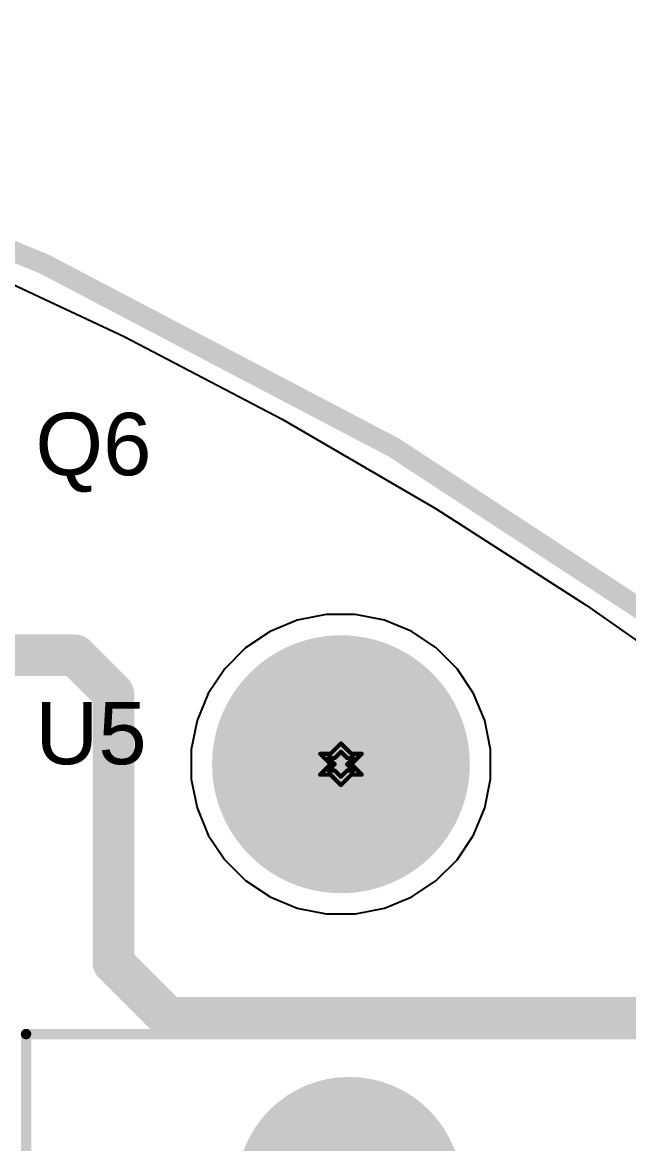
# Model space of a CAD drawing. Header units: inches. Extents: x 29 to 267, y 155 to 337.
# Drawn here: x 110.97 to 118.38, y 261.91 to 275.61 of the extents above; entities that cross this region are included whole.
import ezdxf

# ---------------------------------------------------------------- set-up
doc = ezdxf.new("R2010")
doc.units = ezdxf.units.IN
for name, color, linetype in [('Board Outline', 216, 'Continuous'), ('Bottom Layer', 5, 'Continuous'), ('Bottom Solder', 6, 'Continuous'), ('Drill Drawing', 1, 'Continuous'), ('Multi-Layer', 9, 'Continuous'), ('Pad Holes', 156, 'Continuous'), ('Top Layer', 1, 'Continuous'), ('Top Overlay', 2, 'Continuous'), ('Top Solder', 216, 'Continuous')]:
    doc.layers.add(name, color=color, linetype=linetype)
doc.styles.add('Arial', font='', dxfattribs={"height": 0.2})
doc.styles.get('Arial').set_extended_font_data('Arial')

# ---------------------------------------------------------------- blocks, each defined once
blk = doc.blocks.new('BK_92_72')
at = {"layer": 'Bottom Layer'}
h = blk.add_hatch(color=5, dxfattribs=at)
edge = h.paths.add_edge_path()
edge.add_arc((0, 3.81), 1.275, 0, 360)
h = blk.add_hatch(color=5, dxfattribs=at)
edge = h.paths.add_edge_path()
edge.add_arc((0, -3.81), 1.275, 0, 360)
at = {"layer": 'Bottom Solder'}
h = blk.add_hatch(color=6, dxfattribs=at)
edge = h.paths.add_edge_path()
edge.add_arc((0, 3.81), 1.377, 0, 360)
h = blk.add_hatch(color=6, dxfattribs=at)
edge = h.paths.add_edge_path()
edge.add_arc((0, -3.81), 1.377, 0, 360)
at = {"layer": 'Multi-Layer'}
h = blk.add_hatch(color=9, dxfattribs=at)
edge = h.paths.add_edge_path()
edge.add_arc((0, 3.81), 1.275, 0, 360)
h = blk.add_hatch(color=9, dxfattribs=at)
edge = h.paths.add_edge_path()
edge.add_arc((0, -3.81), 1.275, 0, 360)
at = {"layer": 'Pad Holes'}
h = blk.add_hatch(color=7, dxfattribs=at)
edge = h.paths.add_edge_path()
edge.add_arc((0, 3.81), 0.85, 0, 360)
h = blk.add_hatch(color=7, dxfattribs=at)
edge = h.paths.add_edge_path()
edge.add_arc((0, -3.81), 0.85, 0, 360)
at = {"layer": 'Top Layer'}
h = blk.add_hatch(color=1, dxfattribs=at)
edge = h.paths.add_edge_path()
edge.add_arc((0, 3.81), 1.275, 0, 360)
h = blk.add_hatch(color=1, dxfattribs=at)
edge = h.paths.add_edge_path()
edge.add_arc((0, -3.81), 1.275, 0, 360)
at = {"layer": 'Top Solder'}
h = blk.add_hatch(color=216, dxfattribs=at)
edge = h.paths.add_edge_path()
edge.add_arc((0, 3.81), 1.377, 0, 360)
h = blk.add_hatch(color=216, dxfattribs=at)
edge = h.paths.add_edge_path()
edge.add_arc((0, -3.81), 1.377, 0, 360)
at = {"layer": 'Top Overlay'}
for points in [[(-3.95, 5.71, 0.127, 0.127, 0), (3.95, 5.71, 0.127, 0.127, 0)], [(-3.95, 2.59, 0.127, 0.127, 0), (-3.95, 5.71, 0.127, 0.127, 0)], [(3.95, 2.59, 0.127, 0.127, 0), (3.95, 5.71, 0.127, 0.127, 0)], [(-6.73, -3.81, 0.127, 0.127, 0), (-6.73, 2.59, 0.127, 0.127, 0)], [(-6.73, 2.59, 0.127, 0.127, 0), (-3.95, 2.59, 0.127, 0.127, 0)], [(3.95, 2.59, 0.127, 0.127, 0), (6.73, 2.59, 0.127, 0.127, 0)], [(6.73, -3.81, 0.127, 0.127, 0), (6.73, 2.59, 0.127, 0.127, 0)], [(-6.73, -3.81, 0.127, 0.127, 0), (-1.7, -3.81, 0.127, 0.127, 0)], [(1.7, -3.81, 0.127, 0.127, 0), (6.73, -3.81, 0.127, 0.127, 0)]]:
    blk.add_lwpolyline(points, format="xyseb", dxfattribs=at)
for points in [[(-3.982, 5.71, 0.0635, 0.0635, 1), (-3.918, 5.71, 0.0635, 0.0635, 1)], [(-3.982, 5.71, 0.0635, 0.0635, 1), (-3.918, 5.71, 0.0635, 0.0635, 1)], [(3.918, 5.71, 0.0635, 0.0635, 1), (3.982, 5.71, 0.0635, 0.0635, 1)], [(3.918, 5.71, 0.0635, 0.0635, 1), (3.982, 5.71, 0.0635, 0.0635, 1)], [(-6.762, 2.59, 0.0635, 0.0635, 1), (-6.698, 2.59, 0.0635, 0.0635, 1)], [(-6.762, 2.59, 0.0635, 0.0635, 1), (-6.698, 2.59, 0.0635, 0.0635, 1)], [(-3.982, 2.59, 0.0635, 0.0635, 1), (-3.918, 2.59, 0.0635, 0.0635, 1)], [(-3.982, 2.59, 0.0635, 0.0635, 1), (-3.918, 2.59, 0.0635, 0.0635, 1)], [(3.918, 2.59, 0.0635, 0.0635, 1), (3.982, 2.59, 0.0635, 0.0635, 1)], [(3.918, 2.59, 0.0635, 0.0635, 1), (3.982, 2.59, 0.0635, 0.0635, 1)], [(6.698, 2.59, 0.0635, 0.0635, 1), (6.762, 2.59, 0.0635, 0.0635, 1)], [(6.698, 2.59, 0.0635, 0.0635, 1), (6.762, 2.59, 0.0635, 0.0635, 1)], [(-6.762, -3.81, 0.0635, 0.0635, 1), (-6.698, -3.81, 0.0635, 0.0635, 1)], [(-6.762, -3.81, 0.0635, 0.0635, 1), (-6.698, -3.81, 0.0635, 0.0635, 1)], [(-1.732, -3.81, 0.0635, 0.0635, 1), (-1.668, -3.81, 0.0635, 0.0635, 1)], [(1.668, -3.81, 0.0635, 0.0635, 1), (1.732, -3.81, 0.0635, 0.0635, 1)], [(6.698, -3.81, 0.0635, 0.0635, 1), (6.762, -3.81, 0.0635, 0.0635, 1)], [(6.698, -3.81, 0.0635, 0.0635, 1), (6.762, -3.81, 0.0635, 0.0635, 1)]]:
    blk.add_lwpolyline(points, format="xyseb", close=True, dxfattribs=at)

msp = doc.modelspace()

# ---------------------------------------------------------------- hatches: boundary and pattern name
at = {"layer": 'Bottom Solder'}
h = msp.add_hatch(color=6, dxfattribs=at)
edge = h.paths.add_edge_path()
edge.add_arc((114.859, 266.548), 0.102, 0, 360)
at = {"layer": 'Pad Holes'}
h = msp.add_hatch(color=7, dxfattribs=at)
edge = h.paths.add_edge_path()
edge.add_arc((114.859, 266.548), 1.575, 0, 360)
at = {"layer": 'Top Solder'}
h = msp.add_hatch(color=216, dxfattribs=at)
edge = h.paths.add_edge_path()
edge.add_arc((114.859, 266.548), 0.102, 0, 360)

# ---------------------------------------------------------------- linework, layer by layer
at = {"layer": 'Board Outline'}
msp.add_lwpolyline([(55.145, 191.491, 0.254, 0.254, -2.452185), (125.145, 191.491, 0.254, 0.254, 0)], format="xyseb", dxfattribs=at)
at = {"layer": 'Bottom Layer'}
for p, q in [((110.238, 272.695), (112.21, 271.771)), ((112.21, 271.771), (114.139, 270.761)), ((114.139, 270.761), (116.022, 269.668)), ((116.022, 269.668), (117.855, 268.493)), ((117.855, 268.493), (119.635, 267.239)), ((114.325, 268.306), (113.992, 268.168)), ((114.679, 268.377), (114.325, 268.306)), ((115.039, 268.377), (114.679, 268.377)), ((115.392, 268.306), (115.039, 268.377)), ((115.725, 268.168), (115.392, 268.306)), ((113.992, 268.168), (113.693, 267.968)), ((116.025, 267.968), (115.725, 268.168)), ((113.693, 267.968), (113.438, 267.714)), ((116.279, 267.714), (116.025, 267.968)), ((113.438, 267.714), (113.238, 267.414)), ((116.48, 267.414), (116.279, 267.714)), ((113.238, 267.414), (113.1, 267.081)), ((116.618, 267.081), (116.48, 267.414)), ((113.1, 267.081), (113.03, 266.728)), ((116.688, 266.728), (116.618, 267.081)), ((113.03, 266.728), (113.03, 266.367)), ((116.688, 266.367), (116.688, 266.728)), ((113.03, 266.367), (113.1, 266.014)), ((116.618, 266.014), (116.688, 266.367)), ((113.1, 266.014), (113.238, 265.681)), ((116.48, 265.681), (116.618, 266.014)), ((113.238, 265.681), (113.438, 265.382)), ((116.279, 265.382), (116.48, 265.681)), ((113.438, 265.382), (113.693, 265.127)), ((116.025, 265.127), (116.279, 265.382)), ((113.693, 265.127), (113.992, 264.927)), ((115.725, 264.927), (116.025, 265.127)), ((113.992, 264.927), (114.325, 264.789)), ((115.392, 264.789), (115.725, 264.927)), ((114.325, 264.789), (114.679, 264.719)), ((114.679, 264.719), (115.039, 264.719)), ((115.039, 264.719), (115.392, 264.789))]:
    msp.add_line(p, q, dxfattribs=at)
at = {"layer": 'Drill Drawing'}
for points in [[(114.732, 266.675, 0.0508, 0.0508, 0), (114.859, 266.802, 0.0508, 0.0508, 0)], [(114.859, 266.802, 0.0508, 0.0508, 0), (114.986, 266.675, 0.0508, 0.0508, 0)], [(114.605, 266.675, 0.0508, 0.0508, 0), (114.732, 266.548, 0.0508, 0.0508, 0)], [(114.605, 266.675, 0.0508, 0.0508, 0), (114.732, 266.675, 0.0508, 0.0508, 0)], [(114.706, 266.624, 0.0508, 0.0508, 0), (114.783, 266.548, 0.0508, 0.0508, 0)], [(114.706, 266.624, 0.0508, 0.0508, 0), (114.783, 266.624, 0.0508, 0.0508, 0)], [(114.783, 266.624, 0.0508, 0.0508, 0), (114.859, 266.7, 0.0508, 0.0508, 0)], [(114.859, 266.7, 0.0508, 0.0508, 0), (114.935, 266.624, 0.0508, 0.0508, 0)], [(114.935, 266.624, 0.0508, 0.0508, 0), (115.011, 266.624, 0.0508, 0.0508, 0)], [(114.935, 266.548, 0.0508, 0.0508, 0), (115.011, 266.624, 0.0508, 0.0508, 0)], [(114.986, 266.675, 0.0508, 0.0508, 0), (115.113, 266.675, 0.0508, 0.0508, 0)], [(114.986, 266.548, 0.0508, 0.0508, 0), (115.113, 266.675, 0.0508, 0.0508, 0)], [(114.605, 266.421, 0.0508, 0.0508, 0), (114.732, 266.548, 0.0508, 0.0508, 0)], [(114.706, 266.471, 0.0508, 0.0508, 0), (114.783, 266.548, 0.0508, 0.0508, 0)], [(114.706, 266.471, 0.0508, 0.0508, 0), (114.783, 266.471, 0.0508, 0.0508, 0)], [(114.783, 266.471, 0.0508, 0.0508, 0), (114.859, 266.395, 0.0508, 0.0508, 0)], [(114.859, 266.395, 0.0508, 0.0508, 0), (114.935, 266.471, 0.0508, 0.0508, 0)], [(114.935, 266.548, 0.0508, 0.0508, 0), (115.011, 266.471, 0.0508, 0.0508, 0)], [(114.935, 266.471, 0.0508, 0.0508, 0), (115.011, 266.471, 0.0508, 0.0508, 0)], [(114.986, 266.548, 0.0508, 0.0508, 0), (115.113, 266.421, 0.0508, 0.0508, 0)], [(114.605, 266.421, 0.0508, 0.0508, 0), (114.732, 266.421, 0.0508, 0.0508, 0)], [(114.732, 266.421, 0.0508, 0.0508, 0), (114.859, 266.294, 0.0508, 0.0508, 0)], [(114.859, 266.294, 0.0508, 0.0508, 0), (114.986, 266.421, 0.0508, 0.0508, 0)], [(114.986, 266.421, 0.0508, 0.0508, 0), (115.113, 266.421, 0.0508, 0.0508, 0)]]:
    msp.add_lwpolyline(points, format="xyseb", dxfattribs=at)
for points in [[(114.846, 266.802, 0.0254, 0.0254, 1), (114.871, 266.802, 0.0254, 0.0254, 1)], [(114.846, 266.802, 0.0254, 0.0254, 1), (114.871, 266.802, 0.0254, 0.0254, 1)], [(114.592, 266.675, 0.0254, 0.0254, 1), (114.618, 266.675, 0.0254, 0.0254, 1)], [(114.592, 266.675, 0.0254, 0.0254, 1), (114.618, 266.675, 0.0254, 0.0254, 1)], [(114.694, 266.624, 0.0254, 0.0254, 1), (114.719, 266.624, 0.0254, 0.0254, 1)], [(114.694, 266.624, 0.0254, 0.0254, 1), (114.719, 266.624, 0.0254, 0.0254, 1)], [(114.719, 266.675, 0.0254, 0.0254, 1), (114.745, 266.675, 0.0254, 0.0254, 1)], [(114.719, 266.675, 0.0254, 0.0254, 1), (114.745, 266.675, 0.0254, 0.0254, 1)], [(114.77, 266.624, 0.0254, 0.0254, 1), (114.795, 266.624, 0.0254, 0.0254, 1)], [(114.77, 266.624, 0.0254, 0.0254, 1), (114.795, 266.624, 0.0254, 0.0254, 1)], [(114.846, 266.7, 0.0254, 0.0254, 1), (114.871, 266.7, 0.0254, 0.0254, 1)], [(114.846, 266.7, 0.0254, 0.0254, 1), (114.871, 266.7, 0.0254, 0.0254, 1)], [(114.922, 266.624, 0.0254, 0.0254, 1), (114.948, 266.624, 0.0254, 0.0254, 1)], [(114.922, 266.624, 0.0254, 0.0254, 1), (114.948, 266.624, 0.0254, 0.0254, 1)], [(114.973, 266.675, 0.0254, 0.0254, 1), (114.999, 266.675, 0.0254, 0.0254, 1)], [(114.973, 266.675, 0.0254, 0.0254, 1), (114.999, 266.675, 0.0254, 0.0254, 1)], [(114.999, 266.624, 0.0254, 0.0254, 1), (115.024, 266.624, 0.0254, 0.0254, 1)], [(114.999, 266.624, 0.0254, 0.0254, 1), (115.024, 266.624, 0.0254, 0.0254, 1)], [(115.1, 266.675, 0.0254, 0.0254, 1), (115.126, 266.675, 0.0254, 0.0254, 1)], [(115.1, 266.675, 0.0254, 0.0254, 1), (115.126, 266.675, 0.0254, 0.0254, 1)], [(114.694, 266.471, 0.0254, 0.0254, 1), (114.719, 266.471, 0.0254, 0.0254, 1)], [(114.694, 266.471, 0.0254, 0.0254, 1), (114.719, 266.471, 0.0254, 0.0254, 1)], [(114.719, 266.548, 0.0254, 0.0254, 1), (114.745, 266.548, 0.0254, 0.0254, 1)], [(114.719, 266.548, 0.0254, 0.0254, 1), (114.745, 266.548, 0.0254, 0.0254, 1)], [(114.77, 266.548, 0.0254, 0.0254, 1), (114.795, 266.548, 0.0254, 0.0254, 1)], [(114.77, 266.548, 0.0254, 0.0254, 1), (114.795, 266.548, 0.0254, 0.0254, 1)], [(114.77, 266.471, 0.0254, 0.0254, 1), (114.795, 266.471, 0.0254, 0.0254, 1)], [(114.77, 266.471, 0.0254, 0.0254, 1), (114.795, 266.471, 0.0254, 0.0254, 1)], [(114.922, 266.548, 0.0254, 0.0254, 1), (114.948, 266.548, 0.0254, 0.0254, 1)], [(114.922, 266.548, 0.0254, 0.0254, 1), (114.948, 266.548, 0.0254, 0.0254, 1)], [(114.922, 266.471, 0.0254, 0.0254, 1), (114.948, 266.471, 0.0254, 0.0254, 1)], [(114.922, 266.471, 0.0254, 0.0254, 1), (114.948, 266.471, 0.0254, 0.0254, 1)], [(114.973, 266.548, 0.0254, 0.0254, 1), (114.999, 266.548, 0.0254, 0.0254, 1)], [(114.973, 266.548, 0.0254, 0.0254, 1), (114.999, 266.548, 0.0254, 0.0254, 1)], [(114.999, 266.471, 0.0254, 0.0254, 1), (115.024, 266.471, 0.0254, 0.0254, 1)], [(114.999, 266.471, 0.0254, 0.0254, 1), (115.024, 266.471, 0.0254, 0.0254, 1)], [(114.592, 266.421, 0.0254, 0.0254, 1), (114.618, 266.421, 0.0254, 0.0254, 1)], [(114.592, 266.421, 0.0254, 0.0254, 1), (114.618, 266.421, 0.0254, 0.0254, 1)], [(114.719, 266.421, 0.0254, 0.0254, 1), (114.745, 266.421, 0.0254, 0.0254, 1)], [(114.719, 266.421, 0.0254, 0.0254, 1), (114.745, 266.421, 0.0254, 0.0254, 1)], [(114.846, 266.395, 0.0254, 0.0254, 1), (114.871, 266.395, 0.0254, 0.0254, 1)], [(114.846, 266.395, 0.0254, 0.0254, 1), (114.871, 266.395, 0.0254, 0.0254, 1)], [(114.973, 266.421, 0.0254, 0.0254, 1), (114.999, 266.421, 0.0254, 0.0254, 1)], [(114.973, 266.421, 0.0254, 0.0254, 1), (114.999, 266.421, 0.0254, 0.0254, 1)], [(115.1, 266.421, 0.0254, 0.0254, 1), (115.126, 266.421, 0.0254, 0.0254, 1)], [(115.1, 266.421, 0.0254, 0.0254, 1), (115.126, 266.421, 0.0254, 0.0254, 1)], [(114.846, 266.294, 0.0254, 0.0254, 1), (114.871, 266.294, 0.0254, 0.0254, 1)], [(114.846, 266.294, 0.0254, 0.0254, 1), (114.871, 266.294, 0.0254, 0.0254, 1)]]:
    msp.add_lwpolyline(points, format="xyseb", close=True, dxfattribs=at)
at = {"layer": 'Top Layer'}
for points in [[(110.254, 267.879, 0.508, 0.508, 0), (111.61, 267.879, 0.508, 0.508, 0)], [(111.61, 267.879, 0.508, 0.508, 0), (112.078, 267.411, 0.508, 0.508, 0)], [(112.078, 264.121, 0.508, 0.508, 0), (112.078, 267.411, 0.508, 0.508, 0)], [(112.078, 264.121, 0.508, 0.508, 0), (112.75, 263.449, 0.508, 0.508, 0)], [(112.75, 263.449, 0.508, 0.508, 0), (121.107, 263.449, 0.508, 0.508, 0)]]:
    msp.add_lwpolyline(points, format="xyseb", dxfattribs=at)
for points in [[(111.483, 267.879, 0.254, 0.254, 1), (111.737, 267.879, 0.254, 0.254, 1)], [(111.483, 267.879, 0.254, 0.254, 1), (111.737, 267.879, 0.254, 0.254, 1)], [(111.951, 267.411, 0.254, 0.254, 1), (112.204, 267.411, 0.254, 0.254, 1)], [(111.951, 267.411, 0.254, 0.254, 1), (112.204, 267.411, 0.254, 0.254, 1)], [(111.951, 264.121, 0.254, 0.254, 1), (112.204, 264.121, 0.254, 0.254, 1)], [(111.951, 264.121, 0.254, 0.254, 1), (112.204, 264.121, 0.254, 0.254, 1)], [(112.623, 263.449, 0.254, 0.254, 1), (112.877, 263.449, 0.254, 0.254, 1)], [(112.623, 263.449, 0.254, 0.254, 1), (112.877, 263.449, 0.254, 0.254, 1)]]:
    msp.add_lwpolyline(points, format="xyseb", close=True, dxfattribs=at)

# ---------------------------------------------------------------- block references
msp.add_blockref('BK_92_72', (114.96, 257.542))

# ---------------------------------------------------------------- texts
at = {"layer": 'Top Overlay', "style": 'Arial'}
for s, p in [('Q6', (111.124, 270.078)), ('U5', (111.124, 266.548))]:
    msp.add_text(s, height=0.762, dxfattribs=at).set_placement(p)

doc.saveas('drawing.dxf')
